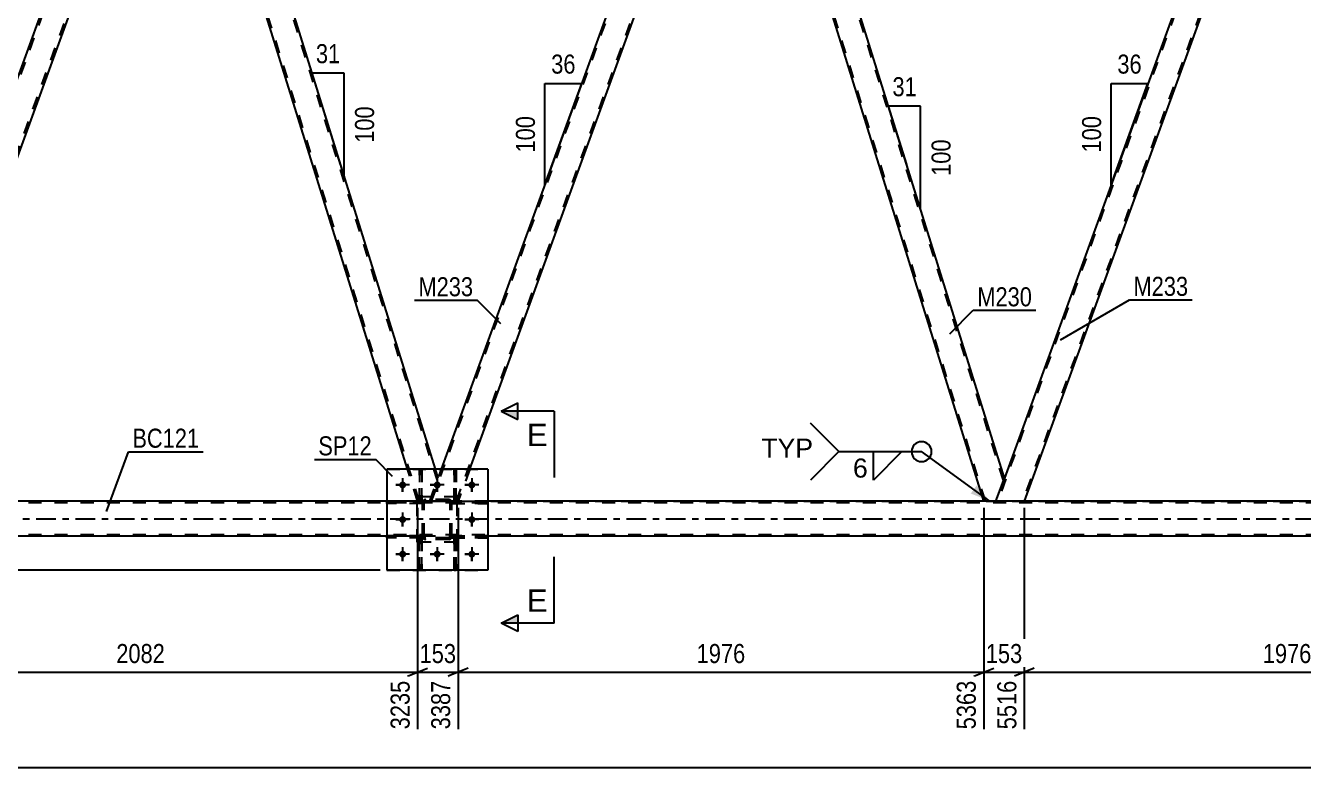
# Model space of a CAD drawing. Header units: millimetres. Extents: x 0 to 841, y 0 to 594.
# Drawn here: x 98.4 to 290.6, y 282 to 393.5 of the extents above; entities that cross this region are included whole.
import ezdxf

# ---------------------------------------------------------------- set-up
doc = ezdxf.new("R2010")
doc.units = ezdxf.units.MM
doc.linetypes.add('DXK_LINE_DOT2', pattern=[3.9198, 1.9599, -1.9599])
doc.linetypes.add('DXK_LINE_DOT3', pattern=[5.9187, 2.979, -0.9799, 0.9799, -0.9799])
doc.styles.add('Arial', font='ARIAL.TTF', dxfattribs={"height": 0.2})
doc.styles.add('Arial Narrow', font='ARIALN.TTF', dxfattribs={"height": 0.2})

# ---------------------------------------------------------------- blocks, each defined once
blk = doc.blocks.new('Part-404166562-4673 - 4656')
at = {"color": 7, "linetype": 'DXK_LINE_DOT2'}
for p, q in [((163.31, 322.68), (157.31, 322.68)), ((157.31, 315.88), (157.31, 322.68)), ((163.31, 315.88), (163.31, 322.68)), ((163.31, 315.88), (157.31, 315.88))]:
    blk.add_line(p, q, dxfattribs=at)
blk = doc.blocks.new('Part-404166562-4661 - 4656')
at = {"color": 7, "linetype": 'DXK_LINE_DOT2'}
for p, q in [((158.11, 316.84), (152.71, 316.84)), ((152.71, 316.84), (152.71, 316.52)), ((158.11, 316.52), (152.71, 316.52)), ((157.51, 316.52), (157.51, 316.84)), ((158.11, 316.52), (158.11, 316.84))]:
    blk.add_line(p, q, dxfattribs=at)
blk = doc.blocks.new('Part-404166562-4672 - 4656')
at = {"color": 7, "linetype": 'DXK_LINE_DOT2'}
for p, q in [((157.98, 316.51), (157.66, 316.51)), ((157.66, 316.51), (157.66, 311.68)), ((157.66, 315.91), (157.98, 315.91)), ((157.98, 311.68), (157.98, 316.51)), ((157.66, 311.68), (157.98, 311.68))]:
    blk.add_line(p, q, dxfattribs=at)
blk = doc.blocks.new('Part-404166562-4664 - 4656')
at = {"color": 7, "linetype": 'DXK_LINE_DOT2'}
for p, q in [((158.11, 322.04), (152.71, 322.04)), ((152.71, 322.04), (152.71, 321.72)), ((158.11, 321.72), (152.71, 321.72)), ((157.51, 321.72), (157.51, 322.04)), ((158.11, 321.72), (158.11, 322.04))]:
    blk.add_line(p, q, dxfattribs=at)
blk = doc.blocks.new('Part-404166562-4667 - 4656')
at = {"color": 7, "linetype": 'DXK_LINE_DOT2'}
for p, q in [((167.91, 316.84), (162.51, 316.84)), ((162.51, 316.84), (162.51, 316.52)), ((162.51, 316.52), (167.91, 316.52)), ((163.11, 316.52), (163.11, 316.84)), ((167.91, 316.52), (167.91, 316.84))]:
    blk.add_line(p, q, dxfattribs=at)
blk = doc.blocks.new('Part-404166562-4670 - 4656')
at = {"color": 7, "linetype": 'DXK_LINE_DOT2'}
for p, q in [((167.91, 322.04), (162.51, 322.04)), ((162.51, 322.04), (162.51, 321.72)), ((162.51, 321.72), (167.91, 321.72)), ((163.11, 321.72), (163.11, 322.04)), ((167.91, 321.72), (167.91, 322.04))]:
    blk.add_line(p, q, dxfattribs=at)
blk = doc.blocks.new('Part-404166562-4671 - 4656')
at = {"color": 7, "linetype": 'DXK_LINE_DOT2'}
for p, q in [((163.18, 316.51), (162.86, 316.51)), ((162.86, 316.51), (162.86, 311.68)), ((162.86, 315.91), (163.18, 315.91)), ((163.18, 311.68), (163.18, 316.51)), ((162.86, 311.68), (163.18, 311.68))]:
    blk.add_line(p, q, dxfattribs=at)
blk = doc.blocks.new('Part-404166562-4674 - 4656')
at = {"color": 7, "linetype": 'DXK_LINE_DOT2'}
for p, q in [((158.11, 321.8), (158.14, 321.98)), ((158.14, 321.98), (158.11, 321.8)), ((158.11, 316.76), (158.11, 321.8)), ((158.35, 321.8), (158.36, 321.89)), ((158.35, 316.76), (158.35, 321.8)), ((158.36, 321.89), (158.42, 321.97)), ((158.4, 322.24), (158.59, 322.28)), ((158.59, 322.28), (158.4, 322.24)), ((158.42, 321.97), (158.49, 322.02)), ((158.49, 322.02), (158.59, 322.04)), ((162.03, 322.28), (158.59, 322.28)), ((158.59, 322.04), (162.03, 322.04)), ((162.03, 322.28), (162.21, 322.24)), ((162.21, 322.24), (162.03, 322.28)), ((162.03, 322.04), (162.12, 322.02)), ((162.12, 322.02), (162.2, 321.97)), ((162.2, 321.97), (162.25, 321.89)), ((162.25, 321.89), (162.27, 321.8)), ((162.27, 316.76), (162.27, 321.8)), ((162.47, 321.98), (162.51, 321.8)), ((162.51, 321.8), (162.47, 321.98)), ((162.51, 316.76), (162.51, 321.8)), ((158.14, 316.57), (158.11, 316.76)), ((158.11, 316.76), (158.14, 316.57)), ((158.36, 316.66), (158.35, 316.76)), ((158.42, 316.59), (158.36, 316.66)), ((158.59, 316.28), (158.4, 316.31)), ((158.4, 316.31), (158.59, 316.28)), ((158.49, 316.53), (158.42, 316.59)), ((158.59, 316.52), (158.49, 316.53)), ((162.03, 316.52), (158.59, 316.52)), ((162.03, 316.28), (158.59, 316.28)), ((162.12, 316.53), (162.03, 316.52)), ((162.21, 316.31), (162.03, 316.28)), ((162.03, 316.28), (162.21, 316.31)), ((162.2, 316.59), (162.12, 316.53)), ((162.25, 316.66), (162.2, 316.59)), ((162.27, 316.76), (162.25, 316.66)), ((162.51, 316.76), (162.47, 316.57)), ((162.47, 316.57), (162.51, 316.76))]:
    blk.add_line(p, q, dxfattribs=at)
at = {"color": 7, "linetype": 'DXK_LINE_DOT3'}
blk.add_line((160.31, 319.28), (160.31, 319.28), dxfattribs=at)
at = {"color": 7, "linetype": 'DXK_LINE_DOT2'}
for centre, start, end in [((158.59, 321.8), 112.5, 157.5), ((158.59, 321.8), 112.5, 157.5), ((162.03, 321.8), 22.5, 67.5), ((162.03, 321.8), 22.5, 67.5), ((158.59, 316.76), 202.5, 247.5), ((158.59, 316.76), 202.5, 247.5), ((162.03, 316.76), 292.5, 337.5), ((162.03, 316.76), 292.5, 337.5)]:
    blk.add_arc(centre, 0.48, start, end, dxfattribs=at)
blk = doc.blocks.new('Part-404166562-4675 - 4656')
at = {"color": 7, "linetype": 'DXK_LINE_DOT2'}
for p, q in [((162.86, 311.68), (162.86, 316.51)), ((162.86, 316.51), (163.18, 316.51)), ((162.86, 315.91), (163.18, 315.91)), ((163.18, 316.51), (163.18, 311.68)), ((163.18, 311.68), (162.86, 311.68))]:
    blk.add_line(p, q, dxfattribs=at)
blk = doc.blocks.new('Part-404166562-4676 - 4656')
at = {"color": 7, "linetype": 'DXK_LINE_DOT2'}
for p, q in [((157.66, 311.68), (157.66, 316.51)), ((157.66, 316.51), (157.98, 316.51)), ((157.66, 315.91), (157.98, 315.91)), ((157.98, 316.51), (157.98, 311.68)), ((157.98, 311.68), (157.66, 311.68))]:
    blk.add_line(p, q, dxfattribs=at)
blk = doc.blocks.new('Part-404166562-4677 - 4656')
at = {"color": 7, "linetype": 'DXK_LINE_DOT2'}
for p, q in [((162.86, 322.03), (162.86, 326.88)), ((162.86, 326.88), (163.18, 326.88)), ((163.18, 326.88), (163.18, 322.03)), ((162.86, 322.63), (163.18, 322.63)), ((163.18, 322.03), (162.86, 322.03))]:
    blk.add_line(p, q, dxfattribs=at)
blk = doc.blocks.new('Part-404166562-4678 - 4656')
at = {"color": 7, "linetype": 'DXK_LINE_DOT2'}
for p, q in [((157.66, 322.03), (157.66, 326.88)), ((157.66, 326.88), (157.98, 326.88)), ((157.98, 326.88), (157.98, 322.03)), ((157.66, 322.63), (157.98, 322.63)), ((157.98, 322.03), (157.66, 322.03))]:
    blk.add_line(p, q, dxfattribs=at)
blk = doc.blocks.new('Part-404166562-4683 - 4656')
at = {"color": 2, "linetype": 'Continuous'}
for p, q in [((167.91, 326.88), (152.71, 326.88)), ((152.71, 326.88), (152.71, 311.68)), ((167.91, 326.88), (167.91, 311.68)), ((167.91, 311.68), (152.71, 311.68))]:
    blk.add_line(p, q, dxfattribs=at)
blk = doc.blocks.new('Part-404166562-4684 - 4656')
at = {"color": 7, "linetype": 'DXK_LINE_DOT2'}
for p, q in [((152.71, 326.88), (167.91, 326.88)), ((152.71, 326.88), (152.71, 311.68)), ((167.91, 326.88), (167.91, 311.68)), ((152.71, 311.68), (167.91, 311.68))]:
    blk.add_line(p, q, dxfattribs=at)
blk = doc.blocks.new('Part-404166562-4713 - 4656')
at = {"color": 2, "linetype": 'Continuous'}
blk.add_line((163.18, 326.88), (162.86, 326.88), dxfattribs=at)
at = {"color": 7, "linetype": 'DXK_LINE_DOT2'}
for p, q in [((162.86, 326.88), (162.86, 322.03)), ((163.18, 322.03), (163.18, 326.88)), ((162.86, 322.63), (163.18, 322.63)), ((162.86, 322.03), (163.18, 322.03))]:
    blk.add_line(p, q, dxfattribs=at)
blk = doc.blocks.new('Part-404166562-4714 - 4656')
at = {"color": 2, "linetype": 'Continuous'}
blk.add_line((157.98, 326.88), (157.66, 326.88), dxfattribs=at)
at = {"color": 7, "linetype": 'DXK_LINE_DOT2'}
for p, q in [((157.66, 326.88), (157.66, 322.03)), ((157.98, 322.03), (157.98, 326.88)), ((157.66, 322.63), (157.98, 322.63)), ((157.66, 322.03), (157.98, 322.03))]:
    blk.add_line(p, q, dxfattribs=at)
blk = doc.blocks.new('Part-404166562-4715 - 4656')
at = {"color": 7, "linetype": 'DXK_LINE_DOT2'}
for p, q in [((158.11, 316.84), (152.71, 316.84)), ((152.71, 316.52), (152.71, 316.84)), ((158.11, 316.52), (152.71, 316.52)), ((157.51, 316.52), (157.51, 316.84)), ((158.11, 316.84), (158.11, 316.52))]:
    blk.add_line(p, q, dxfattribs=at)
blk = doc.blocks.new('Part-404166562-4716 - 4656')
at = {"color": 7, "linetype": 'DXK_LINE_DOT2'}
for p, q in [((158.11, 322.04), (152.71, 322.04)), ((152.71, 321.72), (152.71, 322.04)), ((158.11, 321.72), (152.71, 321.72)), ((157.51, 321.72), (157.51, 322.04)), ((158.11, 322.04), (158.11, 321.72))]:
    blk.add_line(p, q, dxfattribs=at)
blk = doc.blocks.new('Part-404166562-4717 - 4656')
at = {"color": 7, "linetype": 'DXK_LINE_DOT2'}
for p, q in [((162.51, 316.52), (162.51, 316.84)), ((162.51, 316.84), (167.91, 316.84)), ((167.91, 316.52), (162.51, 316.52)), ((163.11, 316.52), (163.11, 316.84)), ((167.91, 316.84), (167.91, 316.52))]:
    blk.add_line(p, q, dxfattribs=at)
blk = doc.blocks.new('Part-404166562-4718 - 4656')
at = {"color": 7, "linetype": 'DXK_LINE_DOT2'}
for p, q in [((162.51, 321.72), (162.51, 322.04)), ((162.51, 322.04), (167.91, 322.04)), ((167.91, 321.72), (162.51, 321.72)), ((163.11, 321.72), (163.11, 322.04)), ((167.91, 322.04), (167.91, 321.72))]:
    blk.add_line(p, q, dxfattribs=at)
blk = doc.blocks.new('Bolt-404166562-4778 - 4656')
at = {"color": 1, "linetype": 'Continuous'}
for p, q in [((155.11, 325.52), (155.11, 324.82)), ((160.31, 325.52), (160.31, 324.82)), ((165.51, 325.52), (165.51, 324.82)), ((154.07, 324.48), (154.76, 324.48)), ((155.11, 323.44), (155.11, 324.13)), ((156.15, 324.48), (155.45, 324.48)), ((159.27, 324.48), (159.96, 324.48)), ((160.31, 323.44), (160.31, 324.13)), ((161.35, 324.48), (160.65, 324.48)), ((164.47, 324.48), (165.16, 324.48)), ((165.51, 323.44), (165.51, 324.13)), ((166.55, 324.48), (165.85, 324.48)), ((154.07, 319.28), (154.76, 319.28)), ((155.11, 320.32), (155.11, 319.62)), ((156.15, 319.28), (155.45, 319.28)), ((164.47, 319.28), (165.16, 319.28)), ((165.51, 320.32), (165.51, 319.62)), ((166.55, 319.28), (165.85, 319.28)), ((155.11, 318.24), (155.11, 318.93)), ((165.51, 318.24), (165.51, 318.93)), ((154.07, 314.08), (154.76, 314.08)), ((155.11, 315.12), (155.11, 314.42)), ((155.11, 313.04), (155.11, 313.73)), ((156.15, 314.08), (155.45, 314.08)), ((159.27, 314.08), (159.96, 314.08)), ((160.31, 315.12), (160.31, 314.42)), ((160.31, 313.04), (160.31, 313.73)), ((161.35, 314.08), (160.65, 314.08)), ((164.47, 314.08), (165.16, 314.08)), ((165.51, 315.12), (165.51, 314.42)), ((165.51, 313.04), (165.51, 313.73)), ((166.55, 314.08), (165.85, 314.08))]:
    blk.add_line(p, q, dxfattribs=at)
blk = doc.blocks.new('Bolt-404166562-4779 - 4656')
at = {"linetype": 'Continuous'}
for points in [[(155.63, 324.48, -1), (154.59, 324.48, -1)], [(160.83, 324.48, -1), (159.79, 324.48, -1)], [(166.03, 324.48, -1), (164.99, 324.48, -1)], [(155.63, 319.28, -1), (154.59, 319.28, -1)], [(166.03, 319.28, -1), (164.99, 319.28, -1)], [(155.63, 314.08, -1), (154.59, 314.08, -1)], [(160.83, 314.08, -1), (159.79, 314.08, -1)], [(166.03, 314.08, -1), (164.99, 314.08, -1)]]:
    blk.add_hatch(color=1, dxfattribs=at).paths.add_polyline_path(points)
at = {"color": 1, "linetype": 'Continuous'}
for p, q in [((155.11, 325.52), (155.11, 323.44)), ((160.31, 325.52), (160.31, 323.44)), ((165.51, 325.52), (165.51, 323.44)), ((156.15, 324.48), (154.07, 324.48)), ((161.35, 324.48), (159.27, 324.48)), ((166.55, 324.48), (164.47, 324.48)), ((156.15, 319.28), (154.07, 319.28)), ((155.11, 320.32), (155.11, 318.24)), ((166.55, 319.28), (164.47, 319.28)), ((165.51, 320.32), (165.51, 318.24)), ((156.15, 314.08), (154.07, 314.08)), ((155.11, 315.12), (155.11, 313.04)), ((161.35, 314.08), (159.27, 314.08)), ((160.31, 315.12), (160.31, 313.04)), ((166.55, 314.08), (164.47, 314.08)), ((165.51, 315.12), (165.51, 313.04))]:
    blk.add_line(p, q, dxfattribs=at)
blk = doc.blocks.new('Part-404166562-4906 - 4656')
at = {"color": 7, "linetype": 'DXK_LINE_DOT2'}
for p, q in [((163.31, 322.68), (157.31, 322.68)), ((157.31, 315.88), (157.31, 322.68)), ((163.31, 315.88), (163.31, 322.68)), ((163.31, 315.88), (157.31, 315.88))]:
    blk.add_line(p, q, dxfattribs=at)
blk = doc.blocks.new('Part-404166562-4904 - 4656')
at = {"color": 2, "linetype": 'Continuous'}
for p, q in [((122.3, 442.87), (120.9, 439.02)), ((160.04, 326.88), (123.89, 442.87)), ((155.85, 326.88), (120.9, 439.02))]:
    blk.add_line(p, q, dxfattribs=at)
at = {"color": 7, "linetype": 'DXK_LINE_DOT2'}
for p, q in [((122.44, 443.27), (122.3, 442.87)), ((123.76, 443.27), (122.44, 443.27)), ((160.33, 325.15), (123.51, 443.27)), ((123.89, 442.87), (123.76, 443.27)), ((157.61, 322.05), (121.03, 439.39)), ((157.36, 322.05), (155.85, 326.88)), ((160.46, 325.52), (160.04, 326.88)), ((159.2, 322.05), (160.46, 325.52)), ((157.36, 322.05), (159.2, 322.05))]:
    blk.add_line(p, q, dxfattribs=at)
blk = doc.blocks.new('Part-404166562-4827 - 4656')
at = {"color": 2, "linetype": 'Continuous'}
for p, q in [((152.71, 322.05), (64.47, 322.05)), ((322.97, 322.05), (167.91, 322.05)), ((152.71, 316.77), (64.47, 316.77)), ((322.97, 316.77), (167.91, 316.77))]:
    blk.add_line(p, q, dxfattribs=at)
at = {"color": 7, "linetype": 'DXK_LINE_DOT2'}
for p, q in [((727.98, 321.81), (64.47, 321.81)), ((152.71, 322.05), (727.98, 322.05)), ((167.91, 322.05), (152.71, 322.05)), ((727.98, 317.01), (64.47, 317.01)), ((167.91, 316.77), (152.71, 316.77))]:
    blk.add_line(p, q, dxfattribs=at)
at = {"color": 7, "linetype": 'DXK_LINE_DOT3'}
blk.add_line((64.47, 319.41), (727.98, 319.41), dxfattribs=at)
blk = doc.blocks.new('Part-404166562-4889 - 4656')
at = {"color": 2, "linetype": 'Continuous'}
for p, q in [((206.03, 439.02), (207.43, 442.87)), ((245.6, 325.52), (208.93, 443.15)), ((242.49, 322.05), (206.03, 439.02)), ((244.33, 322.05), (245.6, 325.52))]:
    blk.add_line(p, q, dxfattribs=at)
at = {"color": 7, "linetype": 'DXK_LINE_DOT2'}
for p, q in [((207.58, 443.27), (207.43, 442.87)), ((208.9, 443.27), (207.58, 443.27)), ((245.46, 325.15), (208.64, 443.27)), ((208.93, 443.15), (208.9, 443.27)), ((242.74, 322.05), (206.17, 439.39)), ((244.33, 322.05), (242.49, 322.05))]:
    blk.add_line(p, q, dxfattribs=at)
blk = doc.blocks.new('Part-404166562-4894 - 4656')
at = {"color": 7, "linetype": 'DXK_LINE_DOT2'}
for p, q in [((159.46, 322.05), (203.58, 443.27)), ((163.2, 322.05), (207.32, 443.27)), ((203.18, 442.87), (203.32, 443.27)), ((207.58, 443.27), (203.32, 443.27)), ((206.03, 439.02), (207.58, 443.27)), ((159.2, 322.05), (160.96, 326.88)), ((165.21, 326.88), (163.46, 322.05)), ((163.46, 322.05), (159.2, 322.05))]:
    blk.add_line(p, q, dxfattribs=at)
at = {"color": 2, "linetype": 'Continuous'}
for p, q in [((160.96, 326.88), (203.18, 442.87)), ((165.21, 326.88), (206.03, 439.02))]:
    blk.add_line(p, q, dxfattribs=at)
blk = doc.blocks.new('Part-404166562-4899 - 4656')
at = {"color": 2, "linetype": 'Continuous'}
for p, q in [((74.07, 322.05), (118.04, 442.87)), ((120.9, 439.02), (78.32, 322.05))]:
    blk.add_line(p, q, dxfattribs=at)
at = {"color": 7, "linetype": 'DXK_LINE_DOT2'}
for p, q in [((118.44, 443.27), (74.32, 322.05)), ((78.07, 322.05), (122.19, 443.27)), ((118.04, 442.87), (118.19, 443.27)), ((122.44, 443.27), (118.19, 443.27)), ((122.44, 443.27), (120.9, 439.02)), ((78.32, 322.05), (74.07, 322.05))]:
    blk.add_line(p, q, dxfattribs=at)
blk = doc.blocks.new('Part-404166562-4905 - 4656')
at = {"color": 7, "linetype": 'DXK_LINE_DOT2'}
for p, q in [((158.11, 321.8), (158.14, 321.98)), ((158.14, 321.98), (158.11, 321.8)), ((158.11, 316.76), (158.11, 321.8)), ((158.35, 321.8), (158.36, 321.89)), ((158.35, 316.76), (158.35, 321.8)), ((158.36, 321.89), (158.42, 321.97)), ((158.4, 322.24), (158.59, 322.28)), ((158.59, 322.28), (158.4, 322.24)), ((158.42, 321.97), (158.49, 322.02)), ((158.49, 322.02), (158.59, 322.04)), ((162.03, 322.28), (158.59, 322.28)), ((158.59, 322.04), (162.03, 322.04)), ((162.03, 322.28), (162.21, 322.24)), ((162.21, 322.24), (162.03, 322.28)), ((162.03, 322.04), (162.12, 322.02)), ((162.12, 322.02), (162.2, 321.97)), ((162.2, 321.97), (162.25, 321.89)), ((162.25, 321.89), (162.27, 321.8)), ((162.27, 316.76), (162.27, 321.8)), ((162.47, 321.98), (162.51, 321.8)), ((162.51, 321.8), (162.47, 321.98)), ((162.51, 316.76), (162.51, 321.8)), ((158.14, 316.57), (158.11, 316.76)), ((158.11, 316.76), (158.14, 316.57)), ((158.36, 316.66), (158.35, 316.76)), ((158.42, 316.59), (158.36, 316.66)), ((158.59, 316.28), (158.4, 316.31)), ((158.4, 316.31), (158.59, 316.28)), ((158.49, 316.53), (158.42, 316.59)), ((158.59, 316.52), (158.49, 316.53)), ((162.03, 316.52), (158.59, 316.52)), ((162.03, 316.28), (158.59, 316.28)), ((162.12, 316.53), (162.03, 316.52)), ((162.21, 316.31), (162.03, 316.28)), ((162.03, 316.28), (162.21, 316.31)), ((162.2, 316.59), (162.12, 316.53)), ((162.25, 316.66), (162.2, 316.59)), ((162.27, 316.76), (162.25, 316.66)), ((162.51, 316.76), (162.47, 316.57)), ((162.47, 316.57), (162.51, 316.76))]:
    blk.add_line(p, q, dxfattribs=at)
at = {"color": 7, "linetype": 'DXK_LINE_DOT3'}
blk.add_line((160.31, 319.28), (160.31, 319.28), dxfattribs=at)
at = {"color": 7, "linetype": 'DXK_LINE_DOT2'}
for centre, start, end in [((158.59, 321.8), 112.5, 157.5), ((158.59, 321.8), 112.5, 157.5), ((162.03, 321.8), 22.5, 67.5), ((162.03, 321.8), 22.5, 67.5), ((158.59, 316.76), 202.5, 247.5), ((158.59, 316.76), 202.5, 247.5), ((162.03, 316.76), 292.5, 337.5), ((162.03, 316.76), 292.5, 337.5)]:
    blk.add_arc(centre, 0.48, start, end, dxfattribs=at)
blk = doc.blocks.new('Part-404166562-4946 - 4656')
at = {"color": 7, "linetype": 'DXK_LINE_DOT2'}
for p, q in [((288.71, 443.27), (244.59, 322.05)), ((292.46, 443.27), (248.34, 322.05)), ((292.71, 443.27), (291.17, 439.02)), ((292.67, 443.27), (292.56, 443.27)), ((292.71, 443.27), (292.67, 443.27)), ((245.6, 325.52), (244.33, 322.05)), ((248.59, 322.05), (244.33, 322.05))]:
    blk.add_line(p, q, dxfattribs=at)
at = {"color": 2, "linetype": 'Continuous'}
for p, q in [((288.46, 443.27), (245.6, 325.52)), ((292.2, 443.27), (288.46, 443.27)), ((292.2, 443.27), (292.71, 443.27)), ((291.17, 439.02), (248.59, 322.05))]:
    blk.add_line(p, q, dxfattribs=at)
blk = doc.blocks.new('StraightDimension-404166562-30978 - 4656')
at = {"color": 7, "linetype": 'Continuous'}
for p, q in [((248.59, 321.05), (248.59, 287.75)), ((327.62, 321.05), (327.62, 287.75)), ((250.09, 296.96), (247.09, 295.76)), ((248.59, 296.36), (327.62, 296.36)), ((326.12, 295.76), (329.12, 296.96))]:
    blk.add_line(p, q, dxfattribs=at)
at = {"color": 0}
blk.add_wipeout([(292.36, 297.11), (292.36, 301.31), (283.85, 301.31), (283.85, 297.11)], dxfattribs=at)
at = {"color": 0, "linetype": 'Continuous'}
blk.add_wipeout([(327.02, 295.66), (322.82, 295.66), (322.82, 287.15), (327.02, 287.15)], dxfattribs=at)
at = {"color": 3, "style": 'Arial Narrow'}
blk.add_text('1976', height=2.863, dxfattribs=at).set_placement((284.45, 297.71))
at = {"color": 3, "linetype": 'Continuous', "style": 'Arial Narrow'}
blk.add_text('7492', height=2.863, rotation=90.0002, dxfattribs=at).set_placement((326.42, 287.75))
blk = doc.blocks.new('StraightDimension-404166562-30979 - 4656')
at = {"color": 7, "linetype": 'Continuous'}
for p, q in [((242.49, 321.05), (242.49, 287.75)), ((248.59, 321.05), (248.59, 287.75)), ((240.99, 295.76), (243.99, 296.96)), ((242.49, 296.36), (248.59, 296.36)), ((250.09, 296.96), (247.09, 295.76))]:
    blk.add_line(p, q, dxfattribs=at)
at = {"color": 0}
blk.add_wipeout([(248.88, 297.11), (248.88, 301.31), (242.2, 301.31), (242.2, 297.11)], dxfattribs=at)
at = {"color": 0, "linetype": 'Continuous'}
blk.add_wipeout([(247.99, 295.66), (243.79, 295.66), (243.79, 287.15), (247.99, 287.15)], dxfattribs=at)
at = {"color": 3, "style": 'Arial Narrow'}
blk.add_text('153', height=2.863, dxfattribs=at).set_placement((242.8, 297.71))
at = {"color": 3, "linetype": 'Continuous', "style": 'Arial Narrow'}
blk.add_text('5516', height=2.863, rotation=90.0002, dxfattribs=at).set_placement((247.39, 287.75))
blk = doc.blocks.new('StraightDimension-404166562-5814 - 4656')
at = {"color": 7, "linetype": 'Continuous'}
blk.add_line((53.61, 282.02), (784.42, 282.02), dxfattribs=at)
blk = doc.blocks.new('StraightDimension-404166562-30981 - 4656')
at = {"color": 7, "linetype": 'Continuous'}
for p, q in [((157.36, 321.05), (157.36, 287.75)), ((163.46, 321.05), (163.46, 287.75)), ((155.86, 295.76), (158.86, 296.96)), ((157.36, 296.36), (163.46, 296.36)), ((164.96, 296.96), (161.96, 295.76))]:
    blk.add_line(p, q, dxfattribs=at)
at = {"color": 0}
blk.add_wipeout([(163.75, 297.11), (163.75, 301.31), (157.06, 301.31), (157.06, 297.11)], dxfattribs=at)
at = {"color": 0, "linetype": 'Continuous'}
blk.add_wipeout([(162.86, 295.66), (158.66, 295.66), (158.66, 287.15), (162.86, 287.15)], dxfattribs=at)
at = {"color": 3, "style": 'Arial Narrow'}
blk.add_text('153', height=2.863, dxfattribs=at).set_placement((157.66, 297.71))
at = {"color": 3, "linetype": 'Continuous', "style": 'Arial Narrow'}
blk.add_text('3387', height=2.863, rotation=90.0002, dxfattribs=at).set_placement((162.26, 287.75))
blk = doc.blocks.new('AngleDimension-404166562-34377 - 4656')
at = {"color": 7, "linetype": 'Continuous'}
for p, q in [((176.5, 384.82), (182.05, 384.82)), ((176.5, 369.6), (182.05, 384.82)), ((176.5, 369.6), (176.5, 384.82)), ((181.53, 383.4), (182.05, 384.82))]:
    blk.add_line(p, q, dxfattribs=at)
at = {"color": 0}
for points in [[(181.7, 385.72), (181.7, 389.92), (176.85, 389.92), (176.85, 385.72)], [(175.6, 380.55), (171.4, 380.55), (171.4, 373.86), (175.6, 373.86)]]:
    blk.add_wipeout(points, dxfattribs=at)
at = {"color": 3, "style": 'Arial Narrow'}
blk.add_text('36', height=2.863, dxfattribs=at).set_placement((177.45, 386.32))
blk.add_text('100', height=2.863, rotation=90.0002, dxfattribs=at).set_placement((175, 374.46))
blk = doc.blocks.new('AngleDimension-404166562-34391 - 4656')
at = {"color": 7, "linetype": 'Continuous'}
for p, q in [((261.64, 384.82), (267.18, 384.82)), ((261.64, 369.6), (267.18, 384.82)), ((261.64, 369.6), (261.64, 384.82)), ((266.66, 383.4), (267.18, 384.82))]:
    blk.add_line(p, q, dxfattribs=at)
at = {"color": 0}
for points in [[(266.84, 385.72), (266.84, 389.92), (261.98, 389.92), (261.98, 385.72)], [(260.74, 380.55), (256.54, 380.55), (256.54, 373.86), (260.74, 373.86)]]:
    blk.add_wipeout(points, dxfattribs=at)
at = {"color": 3, "style": 'Arial Narrow'}
blk.add_text('36', height=2.863, dxfattribs=at).set_placement((262.58, 386.32))
blk.add_text('100', height=2.863, rotation=90.0002, dxfattribs=at).set_placement((260.14, 374.46))
blk = doc.blocks.new('StraightDimension-404166562-5021 - 4656')
at = {"color": 7, "linetype": 'Continuous'}
for p, q in [((24.84, 454.57), (23.64, 457.57)), ((95.78, 456.07), (21.39, 456.07)), ((24.24, 311.68), (24.24, 456.07)), ((151.71, 311.68), (21.39, 311.68)), ((23.64, 313.18), (24.84, 310.18))]:
    blk.add_line(p, q, dxfattribs=at)
at = {"color": 0}
blk.add_wipeout([(23.49, 388.13), (19.29, 388.13), (19.29, 379.62), (23.49, 379.62)], dxfattribs=at)
at = {"color": 3, "style": 'Arial Narrow'}
blk.add_text('3610', height=2.863, rotation=90.0002, dxfattribs=at).set_placement((22.89, 380.22))
blk = doc.blocks.new('AngleDimension-404166562-34478 - 4656')
at = {"color": 7, "linetype": 'Continuous'}
for p, q in [((230.9, 372.68), (228.17, 381.42)), ((233, 381.42), (228.17, 381.42)), ((233, 365.95), (228.17, 381.42)), ((233, 365.95), (233, 381.42))]:
    blk.add_line(p, q, dxfattribs=at)
at = {"color": 0}
for points in [[(233.01, 382.32), (233.01, 386.52), (228.16, 386.52), (228.16, 382.32)], [(238.1, 377.03), (233.9, 377.03), (233.9, 370.35), (238.1, 370.35)]]:
    blk.add_wipeout(points, dxfattribs=at)
at = {"color": 3, "style": 'Arial Narrow'}
blk.add_text('31', height=2.863, dxfattribs=at).set_placement((228.76, 382.92))
blk.add_text('100', height=2.863, rotation=90.0002, dxfattribs=at).set_placement((237.5, 370.95))
blk = doc.blocks.new('StraightDimension-404166562-30980 - 4656')
at = {"color": 7, "linetype": 'Continuous'}
for p, q in [((163.46, 321.05), (163.46, 287.75)), ((242.49, 321.05), (242.49, 287.75)), ((164.96, 296.96), (161.96, 295.76)), ((163.46, 296.36), (242.49, 296.36)), ((240.99, 295.76), (243.99, 296.96))]:
    blk.add_line(p, q, dxfattribs=at)
at = {"color": 0}
blk.add_wipeout([(207.23, 297.11), (207.23, 301.31), (198.72, 301.31), (198.72, 297.11)], dxfattribs=at)
at = {"color": 0, "linetype": 'Continuous'}
blk.add_wipeout([(241.89, 295.66), (237.69, 295.66), (237.69, 287.15), (241.89, 287.15)], dxfattribs=at)
at = {"color": 3, "style": 'Arial Narrow'}
blk.add_text('1976', height=2.863, dxfattribs=at).set_placement((199.32, 297.71))
at = {"color": 3, "linetype": 'Continuous', "style": 'Arial Narrow'}
blk.add_text('5363', height=2.863, rotation=90.0002, dxfattribs=at).set_placement((241.29, 287.75))
blk = doc.blocks.new('StraightDimension-404166562-30982 - 4656')
at = {"color": 7, "linetype": 'Continuous'}
for p, q in [((74.07, 321.05), (74.07, 287.75)), ((157.36, 321.05), (157.36, 287.75)), ((75.57, 296.96), (72.57, 295.76)), ((74.07, 296.36), (157.36, 296.36)), ((155.86, 295.76), (158.86, 296.96))]:
    blk.add_line(p, q, dxfattribs=at)
at = {"color": 0}
blk.add_wipeout([(119.97, 297.11), (119.97, 301.31), (111.45, 301.31), (111.45, 297.11)], dxfattribs=at)
at = {"color": 0, "linetype": 'Continuous'}
blk.add_wipeout([(156.76, 295.66), (152.56, 295.66), (152.56, 287.15), (156.76, 287.15)], dxfattribs=at)
at = {"color": 3, "style": 'Arial Narrow'}
blk.add_text('2082', height=2.863, dxfattribs=at).set_placement((112.05, 297.71))
at = {"color": 3, "linetype": 'Continuous', "style": 'Arial Narrow'}
blk.add_text('3235', height=2.863, rotation=90.0002, dxfattribs=at).set_placement((156.16, 287.75))
blk = doc.blocks.new('AngleDimension-404166562-34364 - 4656')
at = {"color": 7, "linetype": 'Continuous'}
for p, q in [((145.77, 372.68), (141.49, 386.39)), ((146.31, 386.39), (141.49, 386.39)), ((146.31, 370.93), (141.49, 386.39)), ((146.31, 370.93), (146.31, 386.39))]:
    blk.add_line(p, q, dxfattribs=at)
at = {"color": 0}
for points in [[(146.33, 387.29), (146.33, 391.49), (141.47, 391.49), (141.47, 387.29)], [(151.41, 382), (147.21, 382), (147.21, 375.32), (151.41, 375.32)]]:
    blk.add_wipeout(points, dxfattribs=at)
at = {"color": 3, "style": 'Arial Narrow'}
blk.add_text('31', height=2.863, dxfattribs=at).set_placement((142.07, 387.89))
blk.add_text('100', height=2.863, rotation=90.0002, dxfattribs=at).set_placement((150.81, 375.92))
blk = doc.blocks.new('Mark-404166562-4679 - 4656')
at = {"color": 0}
blk.add_wipeout([(150.47, 328.93), (150.47, 331.93), (142.43, 331.93), (142.43, 328.93)], dxfattribs=at)
blk.add_wipeout([(150.47, 328.93), (150.47, 331.93), (142.43, 331.93), (142.43, 328.93)], dxfattribs=at)
at = {"color": 30, "linetype": 'Continuous'}
for p in [(141.83, 328.33), (153.59, 325.75)]:
    blk.add_line(p, (151.07, 328.33), dxfattribs=at)
at = {"color": 3, "style": 'Arial Narrow'}
blk.add_text('SP12', height=2.863, dxfattribs=at).set_placement((142.43, 328.93))
blk = doc.blocks.new('Mark-404166562-53077 - 4656')
at = {"color": 0}
blk.add_wipeout([(165.71, 352.85), (165.71, 355.85), (157.49, 355.85), (157.49, 352.85)], dxfattribs=at)
blk.add_wipeout([(165.71, 352.85), (165.71, 355.85), (157.49, 355.85), (157.49, 352.85)], dxfattribs=at)
at = {"color": 30, "linetype": 'Continuous'}
for p in [(156.89, 352.25), (169.85, 348.71)]:
    blk.add_line(p, (166.31, 352.25), dxfattribs=at)
at = {"color": 3, "style": 'Arial Narrow'}
blk.add_text('M233', height=2.863, dxfattribs=at).set_placement((157.49, 352.85))
blk = doc.blocks.new('WeldMark-404166562-6052 - 4656')
at = {"linetype": 'Continuous'}
blk.add_hatch(color=30, dxfattribs=at).paths.add_polyline_path([(241.42, 324.42), (243.41, 322.05), (240.54, 323.2)])
at = {"color": 3, "linetype": 'Continuous'}
for q in [(216.43, 333.77), (216.43, 325.2)]:
    blk.add_line((220.72, 329.49), q, dxfattribs=at)
at = {"color": 30, "linetype": 'Continuous'}
blk.add_line((243.41, 322.05), (233.14, 329.49), dxfattribs=at)
at = {"color": 3, "linetype": 'Continuous'}
for start, end in [(90, 270), (270, 90)]:
    blk.add_arc((233.14, 329.49), 1.5, start, end, dxfattribs=at)
at = {"color": 0}
blk.add_wipeout([(225.24, 325.39), (225.24, 328.79), (222.62, 328.79), (222.62, 325.39)], dxfattribs=at)
at = {"color": 30, "linetype": 'Continuous'}
blk.add_line((220.72, 329.49), (233.14, 329.49), dxfattribs=at)
at = {"color": 3, "linetype": 'Continuous'}
for p, q in [((225.9, 329.49), (230.18, 329.49)), ((230.18, 329.49), (225.9, 325.2)), ((225.9, 325.2), (225.9, 329.49))]:
    blk.add_line(p, q, dxfattribs=at)
at = {"color": 3, "style": 'Arial'}
blk.add_text('6', height=2.87, dxfattribs=at).set_placement((222.82, 325.59))
at = {"color": 0, "linetype": 'Continuous'}
blk.add_wipeout([(216.82, 328.59), (216.82, 331.59), (209.04, 331.59), (209.04, 328.59)], dxfattribs=at)
blk.add_wipeout([(216.82, 328.59), (216.82, 331.59), (209.04, 331.59), (209.04, 328.59)], dxfattribs=at)
at = {"color": 3, "linetype": 'Continuous', "style": 'Arial'}
blk.add_text('TYP', height=2.865, dxfattribs=at).set_placement((209.04, 328.59))
blk = doc.blocks.new('Mark-404166562-4823 - 4656')
at = {"color": 0}
blk.add_wipeout([(124.52, 330.08), (124.52, 333.08), (114.47, 333.08), (114.47, 330.08)], dxfattribs=at)
blk.add_wipeout([(124.52, 330.08), (124.52, 333.08), (114.47, 333.08), (114.47, 330.08)], dxfattribs=at)
at = {"color": 30, "linetype": 'Continuous'}
for p, q in [((110.56, 320.5), (113.87, 329.48)), ((113.87, 329.48), (125.12, 329.48))]:
    blk.add_line(p, q, dxfattribs=at)
at = {"color": 3, "style": 'Arial Narrow'}
blk.add_text('BC121', height=2.863, dxfattribs=at).set_placement((114.47, 330.08))
blk = doc.blocks.new('SectionMark-404166562-6034 - 4656')
at = {"linetype": 'Continuous'}
for points in [[(172.41, 335.59), (172.41, 334.34), (169.91, 335.59)], [(172.41, 304.94), (172.41, 303.69), (169.91, 303.69)]]:
    blk.add_hatch(color=6, dxfattribs=at).paths.add_polyline_path(points)
at = {"color": 6, "linetype": 'Continuous'}
for p, q in [((169.91, 335.59), (172.41, 336.84)), ((172.41, 334.34), (172.41, 336.84)), ((177.91, 335.59), (169.91, 335.59)), ((169.91, 335.59), (172.41, 334.34)), ((177.91, 335.59), (177.91, 325.59)), ((177.91, 303.69), (177.91, 313.69)), ((169.91, 303.69), (172.41, 304.94)), ((177.91, 303.69), (169.91, 303.69)), ((172.41, 302.44), (169.91, 303.69)), ((172.41, 304.94), (172.41, 302.44))]:
    blk.add_line(p, q, dxfattribs=at)
at = {"color": 0, "linetype": 'Continuous'}
for points in [[(176.91, 330.34), (176.91, 333.84), (173.8, 333.84), (173.8, 330.34)], [(176.91, 305.44), (176.91, 308.94), (173.8, 308.94), (173.8, 305.44)]]:
    blk.add_wipeout(points, dxfattribs=at)
at = {"color": 3, "linetype": 'Continuous', "style": 'Arial'}
for p in [(173.8, 330.34), (173.8, 305.44)]:
    blk.add_text('E', height=3.34, dxfattribs=at).set_placement(p)
blk = doc.blocks.new('Mark-404166562-53074 - 4656')
at = {"color": 0}
blk.add_wipeout([(249.74, 351.34), (249.74, 354.34), (241.52, 354.34), (241.52, 351.34)], dxfattribs=at)
blk.add_wipeout([(249.74, 351.34), (249.74, 354.34), (241.52, 354.34), (241.52, 351.34)], dxfattribs=at)
at = {"color": 30, "linetype": 'Continuous'}
for p, q in [((237.38, 347.2), (240.92, 350.74)), ((240.92, 350.74), (250.34, 350.74))]:
    blk.add_line(p, q, dxfattribs=at)
at = {"color": 3, "style": 'Arial Narrow'}
blk.add_text('M230', height=2.863, dxfattribs=at).set_placement((241.52, 351.34))
blk = doc.blocks.new('Mark-404166562-53098 - 4656')
at = {"color": 0}
blk.add_wipeout([(273.24, 352.91), (273.24, 355.91), (265.01, 355.91), (265.01, 352.91)], dxfattribs=at)
blk.add_wipeout([(273.24, 352.91), (273.24, 355.91), (265.01, 355.91), (265.01, 352.91)], dxfattribs=at)
at = {"color": 30, "linetype": 'Continuous'}
for p, q in [((254.02, 346.31), (264.41, 352.31)), ((264.41, 352.31), (273.84, 352.31))]:
    blk.add_line(p, q, dxfattribs=at)
at = {"color": 3, "style": 'Arial Narrow'}
blk.add_text('M233', height=2.863, dxfattribs=at).set_placement((265.01, 352.91))

msp = doc.modelspace()

# ---------------------------------------------------------------- block references
for name in ['Part-404166562-4899 - 4656', 'Part-404166562-4904 - 4656', 'Part-404166562-4894 - 4656', 'Part-404166562-4889 - 4656', 'Part-404166562-4946 - 4656', 'Part-404166562-4683 - 4656', 'Part-404166562-4684 - 4656', 'Part-404166562-4678 - 4656', 'Part-404166562-4714 - 4656', 'Part-404166562-4677 - 4656', 'Part-404166562-4713 - 4656', 'Bolt-404166562-4778 - 4656', 'Bolt-404166562-4779 - 4656', 'Part-404166562-4827 - 4656', 'Part-404166562-4664 - 4656', 'Part-404166562-4716 - 4656', 'Part-404166562-4673 - 4656', 'Part-404166562-4906 - 4656', 'Part-404166562-4674 - 4656', 'Part-404166562-4905 - 4656', 'Part-404166562-4670 - 4656', 'Part-404166562-4718 - 4656', 'Part-404166562-4661 - 4656', 'Part-404166562-4715 - 4656', 'Part-404166562-4672 - 4656', 'Part-404166562-4676 - 4656', 'Part-404166562-4667 - 4656', 'Part-404166562-4717 - 4656', 'Part-404166562-4671 - 4656', 'Part-404166562-4675 - 4656']:
    msp.add_blockref(name, (0, 0))

# ---------------------------------------------------------------- next in the draw order: block references
msp.add_blockref('StraightDimension-404166562-30978 - 4656', (0, 0))

# ---------------------------------------------------------------- next in the draw order: block references
msp.add_blockref('StraightDimension-404166562-30979 - 4656', (0, 0))

# ---------------------------------------------------------------- next in the draw order: block references
msp.add_blockref('StraightDimension-404166562-5814 - 4656', (0, 0))

# ---------------------------------------------------------------- next in the draw order: block references
for name in ['StraightDimension-404166562-5021 - 4656', 'AngleDimension-404166562-34377 - 4656', 'AngleDimension-404166562-34391 - 4656', 'AngleDimension-404166562-34478 - 4656', 'Mark-404166562-53077 - 4656', 'Mark-404166562-53098 - 4656', 'Mark-404166562-53074 - 4656', 'WeldMark-404166562-6052 - 4656', 'StraightDimension-404166562-30981 - 4656']:
    msp.add_blockref(name, (0, 0))

# ---------------------------------------------------------------- next in the draw order: block references
for name in ['AngleDimension-404166562-34364 - 4656', 'Mark-404166562-4679 - 4656', 'StraightDimension-404166562-30982 - 4656', 'StraightDimension-404166562-30980 - 4656']:
    msp.add_blockref(name, (0, 0))

# ---------------------------------------------------------------- next in the draw order: block references
for name in ['SectionMark-404166562-6034 - 4656', 'Mark-404166562-4823 - 4656']:
    msp.add_blockref(name, (0, 0))

doc.saveas('drawing.dxf')
